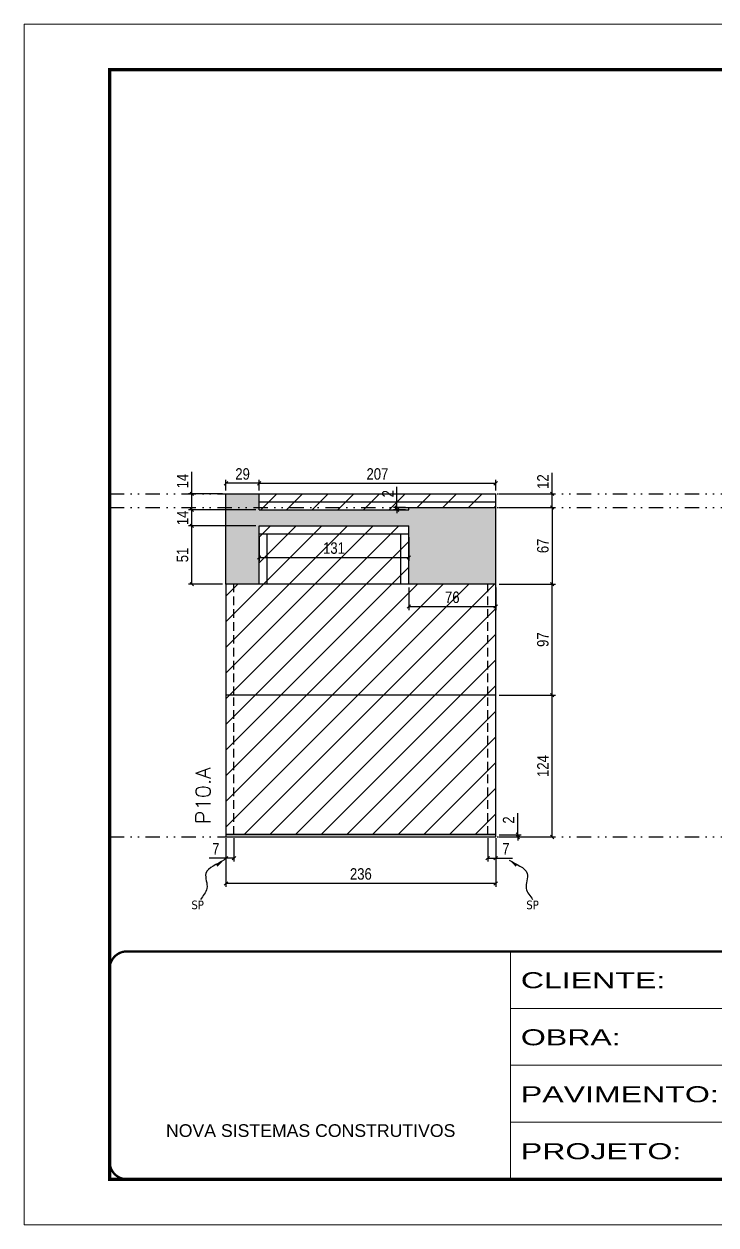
# Model space of a CAD drawing. Extents: x 14400 to 20667, y -21631 to 6985.
# Drawn here: x 17597 to 18202, y 4786 to 5836 of the extents above; entities that cross this region are included whole.
import ezdxf

# ---------------------------------------------------------------- set-up
doc = ezdxf.new("R2010")
doc.units = 0
for name, pattern in [('CONTINUO', [0]), ('DASHED', [0.75, 0.5, -0.25]), ('DIVIDE2', [0.625, 0.25, -0.125, 0, -0.125, 0, -0.125]), ('HIDDEN', [0.375, 0.25, -0.125])]:
    doc.linetypes.add(name, pattern=pattern)
for name, color, linetype in [('COTA', 241, 'Continuous'), ('Nível', 160, 'Continuous'), ('Painéis', 200, 'Continuous'), ('SARR_2.2x7', 40, 'Continuous'), ('texto', 7, 'Continuous')]:
    doc.layers.add(name, color=color, linetype=linetype)
for name, color, linetype, lineweight in [('Folhas', 255, 'Continuous', 9), ('Hachura', 251, 'Continuous', 9), ('SARRAFO DE PRESSAO', 251, 'DASHED', 9), ('Texto Seção', 7, 'Continuous', 15)]:
    doc.layers.add(name, color=color, linetype=linetype, lineweight=lineweight)
doc.styles.add('ARIAL', font='arial.ttf')
doc.styles.add('COTA TECNICA', font='techl___.ttf', dxfattribs={"height": 10})
doc.styles.add('COTA TECNICA-50', font='techl___.ttf', dxfattribs={"height": 10})
doc.styles.add('REGUA-120', font='ROMANS.shx', dxfattribs={"height": 15})
doc.styles.get("Standard").update_dxf_attribs({"font": 'arial.ttf'})
doc.styles.add('Tecnologia', font='')
doc.styles.get('Tecnologia').set_extended_font_data('Forgotten Futurist')
doc.dimstyles.new('COTA PAINEL-50', dxfattribs={"dimtxt": 10, "dimasz": 3, "dimexe": 3, "dimexo": 3, "dimgap": 3, "dimtad": 1, "dimdec": 1, "dimzin": 12, "dimdsep": 46, "dimtxsty": 'COTA TECNICA-50', "dimblk1": 'OBLIQUE', "dimblk2": 'OBLIQUE', "dimsah": 1, "dimcen": 0.9, "dimclrd": 4, "dimclre": 4, "dimclrt": 240, "dimadec": 1, "dimazin": 3, "dimtfac": 1, "dimtdec": 1, "dimtmove": 0, "dimatfit": 3, "dimfxl": 1, "dimtolj": 1, "dimtzin": 12, "dimarcsym": 0})
doc.dimstyles.new('PAINEL', dxfattribs={"dimtxt": 10, "dimasz": 3, "dimexe": 3, "dimexo": 3, "dimgap": 3, "dimtad": 1, "dimdec": 1, "dimzin": 12, "dimdsep": 46, "dimtxsty": 'COTA TECNICA', "dimblk1": 'OBLIQUE', "dimblk2": 'OBLIQUE', "dimsah": 1, "dimcen": 0.9, "dimclrd": 4, "dimclre": 4, "dimclrt": 240, "dimadec": 1, "dimazin": 3, "dimtfac": 1, "dimtdec": 1, "dimtmove": 0, "dimatfit": 3, "dimfxl": 1, "dimtolj": 1, "dimtzin": 12, "dimarcsym": 0})
doc.dimstyles.get("Standard").update_dxf_attribs({"dimtxt": 0.18, "dimasz": 0.18, "dimexe": 0.18, "dimexo": 0.0625, "dimgap": 0.09, "dimtad": 0, "dimtih": 1, "dimtoh": 1, "dimdec": 4, "dimzin": 0, "dimdsep": 46, "dimtxsty": 'Standard', "dimcen": 0.09, "dimadec": 0, "dimazin": 0, "dimtfac": 1, "dimtdec": 4, "dimtofl": 0, "dimtmove": 0, "dimatfit": 3, "dimfxl": 1, "dimtolj": 1, "dimtzin": 0, "dimarcsym": 0})

# ---------------------------------------------------------------- blocks, each defined once
blk = doc.blocks.new('9999999999')
at = {"color": 30, "linetype": 'CONTINUO'}
for p, q in [((98564.6, 34230.2), (98564.6, 34429.4)), ((98564.6, 34379.6), (99584, 34379.6)), ((98564.6, 34329.8), (99488, 34329.8)), ((98564.6, 34280), (99488, 34280))]:
    blk.add_line(p, q, dxfattribs=at)
at = {"color": 30, "linetype": 'CONTINUO', "const_width": 2}
blk.add_lwpolyline([(99584, 34230.2), (99584, 34414.4, 0.414214), (99569, 34429.4), (98229, 34429.4, 0.414214), (98214, 34414.4), (98214, 34245.2, 0.414214), (98229, 34230.2), (99584, 34230.2)], format="xyb", dxfattribs=at)
at = {"layer": 'Folhas'}
blk.add_lwpolyline([(98139, 34190.2), (99624, 34190.2), (99624, 35240.2), (98139, 35240.2)], close=True, dxfattribs=at)
at = {"layer": 'Folhas', "color": 30, "const_width": 3}
blk.add_lwpolyline([(98214, 34230.2), (99584, 34230.2), (99584, 35200.2), (98214, 35200.2)], close=True, dxfattribs=at)
at = {"color": 7, "linetype": 'Continuous', "ltscale": 5, "style": 'ARIAL'}
blk.add_text('NOVA SISTEMAS CONSTRUTIVOS', height=11.059, dxfattribs=at).set_placement((98263.2, 34267.2))
at = {"layer": 'Folhas', "color": 7, "style": 'Tecnologia', "width": 1.5}
for s, p in [('CLIENTE:', (98573.7, 34397.2)), ('OBRA:', (98573.7, 34347.3)), ('PAVIMENTO:', (98573.7, 34297.5)), ('PROJETO:', (98573.7, 34247.7))]:
    blk.add_text(s, height=14, dxfattribs=at).set_placement(p)
blk = doc.blocks.new('_Oblique')
at = {"color": 0, "linetype": 'ByBlock', "lineweight": -2}
blk.add_line((-0.5, -0.5), (0.5, 0.5), dxfattribs=at)
blk = doc.blocks.new('*D1039')
at = {"layer": 'COTA', "color": 4, "lineweight": -2, "transparency": 16777216}
for p, q in [((17773.7, 5124.4), (17773.7, 5081.8)), ((18009.7, 5124.4), (18009.7, 5081.8)), ((18009.7, 5084.8), (17773.7, 5084.8))]:
    blk.add_line(p, q, dxfattribs=at)
at = {"layer": 'Defpoints', "color": 0, "transparency": 16777216}
for p in [(17773.7, 5127.4), (18009.7, 5127.4), (17773.7, 5084.8)]:
    blk.add_point(p, dxfattribs=at)
at = {"layer": 'COTA', "color": 4, "lineweight": -2, "transparency": 16777216, "xscale": 3, "yscale": 3, "zscale": 3, "rotation": 180}
blk.add_blockref('_Oblique', (17773.7, 5084.8), dxfattribs=at)
at = {"layer": 'COTA', "color": 4, "lineweight": -2, "transparency": 16777216, "xscale": 3, "yscale": 3, "zscale": 3}
blk.add_blockref('_Oblique', (18009.7, 5084.8), dxfattribs=at)
at = {"layer": 'COTA', "color": 240, "transparency": 16777216, "insert": (17891.7, 5093), "char_height": 10, "attachment_point": 5, "style": 'COTA TECNICA'}
blk.add_mtext('\\A1;236', dxfattribs=at)
blk = doc.blocks.new('*D1040')
at = {"layer": 'COTA', "color": 4, "lineweight": -2, "transparency": 16777216}
for p, q in [((18002.7, 5124.4), (18002.7, 5103.9)), ((18009.7, 5122.4), (18009.7, 5103.9)), ((18002.7, 5106.9), (18009.7, 5106.9)), ((18009.7, 5106.9), (18024.4, 5106.9))]:
    blk.add_line(p, q, dxfattribs=at)
at = {"layer": 'Defpoints', "color": 0, "transparency": 16777216}
for p in [(18002.7, 5127.4), (18009.7, 5125.4), (18009.7, 5106.9)]:
    blk.add_point(p, dxfattribs=at)
at = {"layer": 'COTA', "color": 4, "lineweight": -2, "transparency": 16777216, "xscale": 3, "yscale": 3, "zscale": 3, "rotation": 180}
blk.add_blockref('_Oblique', (18002.7, 5106.9), dxfattribs=at)
at = {"layer": 'COTA', "color": 4, "lineweight": -2, "transparency": 16777216, "xscale": 3, "yscale": 3, "zscale": 3}
blk.add_blockref('_Oblique', (18009.7, 5106.9), dxfattribs=at)
at = {"layer": 'COTA', "color": 240, "transparency": 16777216, "insert": (18018.6, 5115), "char_height": 10, "attachment_point": 5, "style": 'COTA TECNICA-50'}
blk.add_mtext('\\A1;7', dxfattribs=at)
blk = doc.blocks.new('*D1041')
at = {"layer": 'COTA', "color": 4, "lineweight": -2, "transparency": 16777216}
for p, q in [((17780.7, 5124.4), (17780.7, 5103.9)), ((17773.7, 5122.4), (17773.7, 5103.9)), ((17773.7, 5106.9), (17759, 5106.9)), ((17780.7, 5106.9), (17773.7, 5106.9))]:
    blk.add_line(p, q, dxfattribs=at)
at = {"layer": 'Defpoints', "color": 0, "transparency": 16777216}
for p in [(17773.7, 5125.4), (17780.7, 5127.4), (17773.7, 5106.9)]:
    blk.add_point(p, dxfattribs=at)
at = {"layer": 'COTA', "color": 4, "lineweight": -2, "transparency": 16777216, "xscale": 3, "yscale": 3, "zscale": 3, "rotation": 180}
blk.add_blockref('_Oblique', (17773.7, 5106.9), dxfattribs=at)
at = {"layer": 'COTA', "color": 4, "lineweight": -2, "transparency": 16777216, "xscale": 3, "yscale": 3, "zscale": 3}
blk.add_blockref('_Oblique', (17780.7, 5106.9), dxfattribs=at)
at = {"layer": 'COTA', "color": 240, "transparency": 16777216, "insert": (17764.8, 5115), "char_height": 10, "attachment_point": 5, "style": 'COTA TECNICA-50'}
blk.add_mtext('\\A1;7', dxfattribs=at)
blk = doc.blocks.new('*D1049')
at = {"layer": 'COTA', "color": 4, "linetype": 'ByBlock', "lineweight": -2, "transparency": 16777216}
for p, q in [((18012.7, 5249.4), (18062.1, 5249.4)), ((18059.1, 5125.4), (18059.1, 5249.4)), ((18012.7, 5125.4), (18062.1, 5125.4))]:
    blk.add_line(p, q, dxfattribs=at)
at = {"layer": 'Defpoints', "color": 0, "linetype": 'ByBlock', "transparency": 16777216}
for p in [(18009.7, 5249.4), (18059.1, 5249.4), (18009.7, 5125.4)]:
    blk.add_point(p, dxfattribs=at)
at = {"layer": 'COTA', "color": 4, "linetype": 'ByBlock', "lineweight": -2, "transparency": 16777216, "xscale": 3, "yscale": 3, "zscale": 3}
for p, rotation in [((18059.1, 5249.4), 90), ((18059.1, 5125.4), 270)]:
    blk.add_blockref('_Oblique', p, dxfattribs=dict(at, rotation=rotation))
at = {"layer": 'COTA', "color": 240, "linetype": 'ByBlock', "transparency": 16777216, "insert": (18051, 5187.4), "char_height": 10, "attachment_point": 5, "rotation": 90, "style": 'COTA TECNICA'}
blk.add_mtext('\\A1;124', dxfattribs=at)
blk = doc.blocks.new('*D1042')
at = {"layer": 'COTA', "color": 4, "lineweight": -2, "transparency": 16777216}
for p, q in [((18029, 5127.4), (18029, 5146.2)), ((18012.7, 5127.4), (18032, 5127.4)), ((18012.7, 5125.4), (18032, 5125.4)), ((18029, 5125.4), (18029, 5127.4)), ((18029, 5125.4), (18029, 5122.4))]:
    blk.add_line(p, q, dxfattribs=at)
at = {"layer": 'Defpoints', "color": 0, "transparency": 16777216}
for p in [(18009.7, 5127.4), (18009.7, 5125.4), (18029, 5125.4)]:
    blk.add_point(p, dxfattribs=at)
at = {"layer": 'COTA', "color": 4, "lineweight": -2, "transparency": 16777216, "xscale": 3, "yscale": 3, "zscale": 3}
for p, rotation in [((18029, 5127.4), 270), ((18029, 5125.4), 90)]:
    blk.add_blockref('_Oblique', p, dxfattribs=dict(at, rotation=rotation))
at = {"layer": 'COTA', "color": 240, "transparency": 16777216, "insert": (18021, 5140.2), "char_height": 10, "attachment_point": 5, "rotation": 90, "style": 'COTA TECNICA-50'}
blk.add_mtext('\\A1;2', dxfattribs=at)
blk = doc.blocks.new('*D1050')
at = {"layer": 'COTA', "color": 4, "linetype": 'ByBlock', "lineweight": -2, "transparency": 16777216}
for p, q in [((18012.7, 5249.4), (18062.1, 5249.4)), ((18059.1, 5125.4), (18059.1, 5249.4)), ((18012.7, 5125.4), (18062.1, 5125.4))]:
    blk.add_line(p, q, dxfattribs=at)
at = {"layer": 'Defpoints', "color": 0, "linetype": 'ByBlock', "transparency": 16777216}
for p in [(18009.7, 5249.4), (18059.1, 5249.4), (18009.7, 5125.4)]:
    blk.add_point(p, dxfattribs=at)
at = {"layer": 'COTA', "color": 4, "linetype": 'ByBlock', "lineweight": -2, "transparency": 16777216, "xscale": 3, "yscale": 3, "zscale": 3}
for p, rotation in [((18059.1, 5249.4), 90), ((18059.1, 5125.4), 270)]:
    blk.add_blockref('_Oblique', p, dxfattribs=dict(at, rotation=rotation))
at = {"layer": 'COTA', "color": 240, "linetype": 'ByBlock', "transparency": 16777216, "insert": (18051, 5187.4), "char_height": 10, "attachment_point": 5, "rotation": 90, "style": 'COTA TECNICA'}
blk.add_mtext('\\A1;124', dxfattribs=at)
blk = doc.blocks.new('*D1051')
at = {"layer": 'COTA', "color": 4, "lineweight": -2, "transparency": 16777216}
for p, q in [((18012.7, 5346.4), (18062.1, 5346.4)), ((18059.1, 5249.4), (18059.1, 5346.4)), ((18012.7, 5249.4), (18062.1, 5249.4))]:
    blk.add_line(p, q, dxfattribs=at)
at = {"layer": 'Defpoints', "color": 0, "transparency": 16777216}
for p in [(18009.7, 5346.4), (18059.1, 5346.4), (18009.7, 5249.4)]:
    blk.add_point(p, dxfattribs=at)
at = {"layer": 'COTA', "color": 4, "lineweight": -2, "transparency": 16777216, "xscale": 3, "yscale": 3, "zscale": 3}
for p, rotation in [((18059.1, 5346.4), 90), ((18059.1, 5249.4), 270)]:
    blk.add_blockref('_Oblique', p, dxfattribs=dict(at, rotation=rotation))
at = {"layer": 'COTA', "color": 240, "transparency": 16777216, "insert": (18051, 5297.9), "char_height": 10, "attachment_point": 5, "rotation": 90, "style": 'COTA TECNICA'}
blk.add_mtext('\\A1;97', dxfattribs=at)
blk = doc.blocks.new('*D1052')
at = {"layer": 'COTA', "color": 4, "lineweight": -2, "transparency": 16777216}
for p, q in [((17773.7, 5428.4), (17773.7, 5437.6)), ((17802.7, 5434.6), (17773.7, 5434.6)), ((17802.7, 5428.4), (17802.7, 5437.6))]:
    blk.add_line(p, q, dxfattribs=at)
at = {"layer": 'Defpoints', "color": 0, "transparency": 16777216}
for p in [(17773.7, 5434.6), (17773.7, 5425.4), (17802.7, 5425.4)]:
    blk.add_point(p, dxfattribs=at)
at = {"layer": 'COTA', "color": 4, "lineweight": -2, "transparency": 16777216, "xscale": 3, "yscale": 3, "zscale": 3, "rotation": 180}
blk.add_blockref('_Oblique', (17773.7, 5434.6), dxfattribs=at)
at = {"layer": 'COTA', "color": 4, "lineweight": -2, "transparency": 16777216, "xscale": 3, "yscale": 3, "zscale": 3}
blk.add_blockref('_Oblique', (17802.7, 5434.6), dxfattribs=at)
at = {"layer": 'COTA', "color": 240, "transparency": 16777216, "insert": (17788.2, 5442.7), "char_height": 10, "attachment_point": 5, "style": 'COTA TECNICA'}
blk.add_mtext('\\A1;29', dxfattribs=at)
blk = doc.blocks.new('*D1053')
at = {"layer": 'COTA', "color": 4, "lineweight": -2, "transparency": 16777216}
for p, q in [((17802.7, 5428.4), (17802.7, 5437.6)), ((17802.7, 5434.6), (18009.7, 5434.6)), ((18009.7, 5428.4), (18009.7, 5437.6))]:
    blk.add_line(p, q, dxfattribs=at)
at = {"layer": 'Defpoints', "color": 0, "transparency": 16777216}
for p in [(18009.7, 5434.6), (17802.7, 5425.4), (18009.7, 5425.4)]:
    blk.add_point(p, dxfattribs=at)
at = {"layer": 'COTA', "color": 4, "lineweight": -2, "transparency": 16777216, "xscale": 3, "yscale": 3, "zscale": 3, "rotation": 180}
blk.add_blockref('_Oblique', (17802.7, 5434.6), dxfattribs=at)
at = {"layer": 'COTA', "color": 4, "lineweight": -2, "transparency": 16777216, "xscale": 3, "yscale": 3, "zscale": 3}
blk.add_blockref('_Oblique', (18009.7, 5434.6), dxfattribs=at)
at = {"layer": 'COTA', "color": 240, "transparency": 16777216, "insert": (17906.2, 5442.7), "char_height": 10, "attachment_point": 5, "style": 'COTA TECNICA'}
blk.add_mtext('\\A1;207', dxfattribs=at)
blk = doc.blocks.new('*D1054')
at = {"layer": 'COTA', "color": 4, "lineweight": -2, "transparency": 16777216}
for p, q in [((18059.1, 5425.4), (18059.1, 5443.7)), ((18012.7, 5425.4), (18062.1, 5425.4)), ((18059.1, 5413.4), (18059.1, 5425.4)), ((18012.7, 5413.4), (18062.1, 5413.4))]:
    blk.add_line(p, q, dxfattribs=at)
at = {"layer": 'Defpoints', "color": 0, "transparency": 16777216}
for p in [(18009.7, 5425.4), (18059.1, 5425.4), (18009.7, 5413.4)]:
    blk.add_point(p, dxfattribs=at)
at = {"layer": 'COTA', "color": 4, "lineweight": -2, "transparency": 16777216, "xscale": 3, "yscale": 3, "zscale": 3}
for p, rotation in [((18059.1, 5425.4), 90), ((18059.1, 5413.4), 270)]:
    blk.add_blockref('_Oblique', p, dxfattribs=dict(at, rotation=rotation))
at = {"layer": 'COTA', "color": 240, "transparency": 16777216, "insert": (18051, 5436.1), "char_height": 10, "attachment_point": 5, "rotation": 90, "style": 'COTA TECNICA'}
blk.add_mtext('\\A1;12', dxfattribs=at)
blk = doc.blocks.new('*D1055')
at = {"layer": 'COTA', "color": 4, "lineweight": -2, "transparency": 16777216}
for p, q in [((17923.3, 5413.4), (17923.3, 5431.5)), ((17930.7, 5413.4), (17920.3, 5413.4)), ((17930.7, 5411.4), (17920.3, 5411.4)), ((17923.3, 5411.4), (17923.3, 5413.4)), ((17923.3, 5411.4), (17923.3, 5408.4))]:
    blk.add_line(p, q, dxfattribs=at)
at = {"layer": 'Defpoints', "color": 0, "transparency": 16777216}
for p in [(17923.3, 5413.4), (17933.7, 5413.4), (17933.7, 5411.4)]:
    blk.add_point(p, dxfattribs=at)
at = {"layer": 'COTA', "color": 4, "lineweight": -2, "transparency": 16777216, "xscale": 3, "yscale": 3, "zscale": 3}
for p, rotation in [((17923.3, 5413.4), 270), ((17923.3, 5411.4), 90)]:
    blk.add_blockref('_Oblique', p, dxfattribs=dict(at, rotation=rotation))
at = {"layer": 'COTA', "color": 240, "transparency": 16777216, "insert": (17915.3, 5425.5), "char_height": 10, "attachment_point": 5, "rotation": 90, "style": 'COTA TECNICA'}
blk.add_mtext('\\A1;2', dxfattribs=at)
blk = doc.blocks.new('*D1059')
at = {"layer": 'COTA', "color": 4, "lineweight": -2, "transparency": 16777216}
for p, q in [((17799.7, 5397.4), (17740.8, 5397.4)), ((17743.8, 5346.4), (17743.8, 5397.4)), ((17770.7, 5346.4), (17740.8, 5346.4))]:
    blk.add_line(p, q, dxfattribs=at)
at = {"layer": 'Defpoints', "color": 0, "transparency": 16777216}
for p in [(17743.8, 5397.4), (17802.7, 5397.4), (17773.7, 5346.4)]:
    blk.add_point(p, dxfattribs=at)
at = {"layer": 'COTA', "color": 4, "lineweight": -2, "transparency": 16777216, "xscale": 3, "yscale": 3, "zscale": 3}
for p, rotation in [((17743.8, 5397.4), 90), ((17743.8, 5346.4), 270)]:
    blk.add_blockref('_Oblique', p, dxfattribs=dict(at, rotation=rotation))
at = {"layer": 'COTA', "color": 240, "transparency": 16777216, "insert": (17735.7, 5371.9), "char_height": 10, "attachment_point": 5, "rotation": 90, "style": 'COTA TECNICA'}
blk.add_mtext('\\A1;51', dxfattribs=at)
blk = doc.blocks.new('*D1060')
at = {"layer": 'COTA', "color": 4, "lineweight": -2, "transparency": 16777216}
for p, q in [((17799.7, 5411.4), (17740.8, 5411.4)), ((17743.8, 5397.4), (17743.8, 5411.4)), ((17799.7, 5397.4), (17740.8, 5397.4))]:
    blk.add_line(p, q, dxfattribs=at)
at = {"layer": 'Defpoints', "color": 0, "transparency": 16777216}
for p in [(17743.8, 5411.4), (17802.7, 5411.4), (17802.7, 5397.4)]:
    blk.add_point(p, dxfattribs=at)
at = {"layer": 'COTA', "color": 4, "lineweight": -2, "transparency": 16777216, "xscale": 3, "yscale": 3, "zscale": 3}
for p, rotation in [((17743.8, 5411.4), 90), ((17743.8, 5397.4), 270)]:
    blk.add_blockref('_Oblique', p, dxfattribs=dict(at, rotation=rotation))
at = {"layer": 'COTA', "color": 240, "transparency": 16777216, "insert": (17735.7, 5404.4), "char_height": 10, "attachment_point": 5, "rotation": 90, "style": 'COTA TECNICA'}
blk.add_mtext('\\A1;14', dxfattribs=at)
blk = doc.blocks.new('*D1061')
at = {"layer": 'COTA', "color": 4, "lineweight": -2, "transparency": 16777216}
for p, q in [((17743.8, 5425.4), (17743.8, 5444.6)), ((17770.7, 5425.4), (17740.8, 5425.4)), ((17743.8, 5411.4), (17743.8, 5425.4)), ((17799.7, 5411.4), (17740.8, 5411.4))]:
    blk.add_line(p, q, dxfattribs=at)
at = {"layer": 'Defpoints', "color": 0, "transparency": 16777216}
for p in [(17743.8, 5425.4), (17773.7, 5425.4), (17802.7, 5411.4)]:
    blk.add_point(p, dxfattribs=at)
at = {"layer": 'COTA', "color": 4, "lineweight": -2, "transparency": 16777216, "xscale": 3, "yscale": 3, "zscale": 3}
for p, rotation in [((17743.8, 5425.4), 90), ((17743.8, 5411.4), 270)]:
    blk.add_blockref('_Oblique', p, dxfattribs=dict(at, rotation=rotation))
at = {"layer": 'COTA', "color": 240, "transparency": 16777216, "insert": (17735.7, 5436.5), "char_height": 10, "attachment_point": 5, "rotation": 90, "style": 'COTA TECNICA'}
blk.add_mtext('\\A1;14', dxfattribs=at)
blk = doc.blocks.new('*D1062')
at = {"layer": 'COTA', "color": 4, "lineweight": -2, "transparency": 16777216}
for p, q in [((18012.7, 5413.4), (18062.1, 5413.4)), ((18059.1, 5413.4), (18059.1, 5346.4)), ((18012.7, 5346.4), (18062.1, 5346.4))]:
    blk.add_line(p, q, dxfattribs=at)
at = {"layer": 'Defpoints', "color": 0, "transparency": 16777216}
for p in [(18009.7, 5413.4), (18009.7, 5346.4), (18059.1, 5346.4)]:
    blk.add_point(p, dxfattribs=at)
at = {"layer": 'COTA', "color": 4, "lineweight": -2, "transparency": 16777216, "xscale": 3, "yscale": 3, "zscale": 3}
for p, rotation in [((18059.1, 5413.4), 90), ((18059.1, 5346.4), 270)]:
    blk.add_blockref('_Oblique', p, dxfattribs=dict(at, rotation=rotation))
at = {"layer": 'COTA', "color": 240, "transparency": 16777216, "insert": (18051, 5379.9), "char_height": 10, "attachment_point": 5, "rotation": 90, "style": 'COTA TECNICA'}
blk.add_mtext('\\A1;67', dxfattribs=at)
blk = doc.blocks.new('*D1073')
at = {"layer": 'COTA', "color": 4, "lineweight": -2, "transparency": 16777216}
for p, q in [((17802.7, 5387.4), (17802.7, 5366.7)), ((17933.7, 5387.4), (17933.7, 5366.7)), ((17802.7, 5369.7), (17933.7, 5369.7))]:
    blk.add_line(p, q, dxfattribs=at)
at = {"layer": 'Defpoints', "color": 0, "transparency": 16777216}
for p in [(17802.7, 5390.4), (17933.7, 5390.4), (17933.7, 5369.7)]:
    blk.add_point(p, dxfattribs=at)
at = {"layer": 'COTA', "color": 4, "lineweight": -2, "transparency": 16777216, "xscale": 3, "yscale": 3, "zscale": 3, "rotation": 180}
blk.add_blockref('_Oblique', (17802.7, 5369.7), dxfattribs=at)
at = {"layer": 'COTA', "color": 4, "lineweight": -2, "transparency": 16777216, "xscale": 3, "yscale": 3, "zscale": 3}
blk.add_blockref('_Oblique', (17933.7, 5369.7), dxfattribs=at)
at = {"layer": 'COTA', "color": 240, "transparency": 16777216, "insert": (17868.2, 5377.9), "char_height": 10, "attachment_point": 5, "style": 'COTA TECNICA'}
blk.add_mtext('\\A1;131', dxfattribs=at)
blk = doc.blocks.new('*D2010')
at = {"layer": 'COTA', "color": 4, "lineweight": -2, "transparency": 16777216}
for p, q in [((17933.7, 5343.4), (17933.7, 5323.8)), ((18009.7, 5343.4), (18009.7, 5323.8)), ((17933.7, 5326.8), (18009.7, 5326.8))]:
    blk.add_line(p, q, dxfattribs=at)
at = {"layer": 'Defpoints', "color": 0, "transparency": 16777216}
for p in [(17933.7, 5346.4), (18009.7, 5346.4), (18009.7, 5326.8)]:
    blk.add_point(p, dxfattribs=at)
at = {"layer": 'COTA', "color": 4, "lineweight": -2, "transparency": 16777216, "xscale": 3, "yscale": 3, "zscale": 3, "rotation": 180}
blk.add_blockref('_Oblique', (17933.7, 5326.8), dxfattribs=at)
at = {"layer": 'COTA', "color": 4, "lineweight": -2, "transparency": 16777216, "xscale": 3, "yscale": 3, "zscale": 3}
blk.add_blockref('_Oblique', (18009.7, 5326.8), dxfattribs=at)
at = {"layer": 'COTA', "color": 240, "transparency": 16777216, "insert": (17971.7, 5334.9), "char_height": 10, "attachment_point": 5, "style": 'COTA TECNICA'}
blk.add_mtext('\\A1;76', dxfattribs=at)

msp = doc.modelspace()

# ---------------------------------------------------------------- hatches: boundary and pattern name
at = {"layer": 'COTA'}
h = msp.add_hatch(dxfattribs=at)
h.set_pattern_fill('AR-CONC', color=256, scale=0.03)
h.paths.add_polyline_path([(18009.71, 5413.44), (17933.71, 5413.44), (17933.71, 5411.44), (17802.71, 5411.44), (17802.71, 5413.44), (17773.71, 5413.44), (17773.71, 5346.44), (17802.71, 5346.44), (17802.71, 5397.44), (17933.71, 5397.44), (17933.71, 5346.44), (18009.71, 5346.44)])
h.paths.add_polyline_path([(17802.71, 5425.44), (17773.71, 5425.44), (17773.71, 5413.44), (17802.71, 5413.44)])
at = {"layer": 'Hachura', "linetype": 'ByBlock'}
h = msp.add_hatch(dxfattribs=at)
h.set_pattern_fill('ANSI31', color=256, scale=5)
h.paths.add_polyline_path([(18009.71, 5425.44), (17802.71, 5425.44), (17802.71, 5411.44), (17933.71, 5411.44), (17933.71, 5413.44), (18009.71, 5413.44)])
h.paths.add_polyline_path([(17933.71, 5397.44), (17802.71, 5397.44), (17802.71, 5346.44), (17933.71, 5346.44)])
h.paths.add_polyline_path([(18009.71, 5346.44), (17773.71, 5346.44), (17773.71, 5249.44), (18009.71, 5249.44)])
h.paths.add_polyline_path([(18009.71, 5249.44), (17773.71, 5249.44), (17773.71, 5127.44), (18009.71, 5127.44)])
h.paths.add_polyline_path([(18468.29, 5249.44), (18232.29, 5249.44), (18232.29, 5127.44), (18468.29, 5127.44)])
h.paths.add_polyline_path([(18468.29, 5346.44), (18232.29, 5346.44), (18232.29, 5249.44), (18468.29, 5249.44)])
h.paths.add_polyline_path([(18439.29, 5395.44), (18346.79, 5395.44), (18346.79, 5346.44), (18439.29, 5346.44)])
h.paths.add_polyline_path([(18439.29, 5425.44), (18232.29, 5425.44), (18232.29, 5411.44), (18439.29, 5411.44)])
h.paths.add_polyline_path([(18679.15, 5346.44), (18660.15, 5346.44), (18660.15, 5127.44), (18679.15, 5127.44)])
h.paths.add_polyline_path([(18885.12, 5346.44), (18866.12, 5346.44), (18866.12, 5127.44), (18885.12, 5127.44)])
h.paths.add_polyline_path([(18885.12, 5425.44), (18866.12, 5425.44), (18866.12, 5413.44), (18885.12, 5413.44)])

# ---------------------------------------------------------------- linework, layer by layer
at = {"layer": 'COTA'}
for p, q in [((17773.71, 5346.44), (17773.71, 5425.44)), ((17773.71, 5425.44), (17802.71, 5425.44)), ((18009.71, 5346.44), (18009.71, 5413.44))]:
    msp.add_line(p, q, dxfattribs=at)
at = {"layer": 'Nível', "color": 4, "linetype": 'DIVIDE2', "ltscale": 50}
for p, q in [((17671.97, 5425.44), (19041.97, 5425.44)), ((17671.97, 5413.44), (19041.97, 5413.44)), ((17671.97, 5125.44), (19041.97, 5125.44)), ((17671.97, 5125.44), (19041.97, 5125.44))]:
    msp.add_line(p, q, dxfattribs=at)
at = {"layer": 'Painéis'}
for p, q in [((17802.71, 5425.44), (18009.71, 5425.44)), ((17802.71, 5411.44), (17802.71, 5425.44)), ((18009.71, 5413.44), (18009.71, 5425.44)), ((17802.71, 5411.44), (17933.71, 5411.44)), ((17933.71, 5411.44), (17933.71, 5413.44)), ((17933.71, 5413.44), (18009.71, 5413.44)), ((17802.71, 5397.44), (17933.71, 5397.44)), ((17802.71, 5346.44), (17802.71, 5397.44)), ((17933.71, 5346.44), (17933.71, 5397.44)), ((17773.71, 5346.44), (17773.71, 5127.44)), ((18009.71, 5346.44), (17773.71, 5346.44)), ((18009.71, 5127.44), (18009.71, 5346.44)), ((18009.71, 5249.44), (17773.71, 5249.44)), ((17773.71, 5127.44), (18009.71, 5127.44))]:
    msp.add_line(p, q, dxfattribs=at)
msp.add_lwpolyline([(18009.71, 5127.44), (17773.71, 5127.44), (17773.71, 5125.44), (18009.71, 5125.44)], close=True, dxfattribs=at)
at = {"layer": 'SARR_2.2x7'}
for p, q in [((17802.71, 5418.44), (18009.71, 5418.44)), ((17802.71, 5390.44), (17933.71, 5390.44)), ((17809.71, 5346.44), (17809.71, 5390.44)), ((17926.71, 5346.44), (17926.71, 5390.44))]:
    msp.add_line(p, q, dxfattribs=at)
at = {"layer": 'SARR_2.2x7', "linetype": 'HIDDEN', "ltscale": 30}
for p, q in [((17780.71, 5249.44), (17780.71, 5346.44)), ((17780.71, 5346.44), (17780.71, 5346.44)), ((18002.71, 5249.44), (18002.71, 5346.44)), ((17780.71, 5127.44), (17780.71, 5249.44)), ((18002.71, 5127.44), (18002.71, 5249.44))]:
    msp.add_line(p, q, dxfattribs=at)

# ---------------------------------------------------------------- block references
at = {"layer": 'SARRAFO DE PRESSAO', "color": 6, "linetype": 'ByBlock'}
msp.add_blockref('9999999999', (-80542.01, -29404.05), dxfattribs=at)

# ---------------------------------------------------------------- texts
at = {"layer": 'texto', "color": 0, "char_height": 7.5, "attachment_point": 5}
for insert in [(17748.93, 5065.94), (18041.96, 5065.94)]:
    msp.add_mtext('{\\fTahoma|b0|i0|c0|p34;\\C4;SP}', dxfattribs=dict(at, insert=insert))
at = {"layer": 'Texto Seção', "insert": (17760.24, 5136.69), "char_height": 13, "width": 285.3299, "attachment_point": 7, "rotation": 90, "style": 'REGUA-120'}
msp.add_mtext('\\pt26;P10.A', dxfattribs=at)

# ---------------------------------------------------------------- dimensions: what is measured, and where the dimension line sits
at = {"layer": 'COTA'}
for base, p1, p2, angle, dimstyle, picture, middle in [((17743.78, 5425.44), (17802.71, 5411.44), (17773.71, 5425.44), 90, 'PAINEL', '*D1061', (17735.71, 5436.49)), ((18059.08, 5425.44), (18009.71, 5413.44), (18009.71, 5425.44), 90, 'PAINEL', '*D1054', (18051.02, 5436.09)), ((17923.31, 5413.44), (17933.71, 5411.44), (17933.71, 5413.44), 90, 'PAINEL', '*D1055', (17915.31, 5425.49)), ((18059.08, 5346.44), (18009.71, 5413.44), (18009.71, 5346.44), 90, 'PAINEL', '*D1062', (18050.97, 5379.94)), ((17743.78, 5397.44), (17773.71, 5346.44), (17802.71, 5397.44), 90, 'PAINEL', '*D1059', (17735.67, 5371.94)), ((18059.08, 5346.44), (18009.71, 5249.44), (18009.71, 5346.44), 90, 'PAINEL', '*D1051', (18050.97, 5297.94)), ((17773.71, 5106.93), (17780.71, 5127.44), (17773.71, 5125.44), 180, 'COTA PAINEL-50', '*D1041', (17764.84, 5115))]:
    dim = msp.add_linear_dim(base=base, p1=p1, p2=p2, angle=angle, dimstyle=dimstyle, dxfattribs=at)
    dim.commit()
    dim.dimension.update_dxf_attribs({"geometry": picture, "text_midpoint": middle})
for base, p1, p2, dimstyle, picture, middle in [((17773.71, 5434.62), (17802.71, 5425.44), (17773.71, 5425.44), 'PAINEL', '*D1052', (17788.21, 5442.71)), ((18009.71, 5434.62), (17802.71, 5425.44), (18009.71, 5425.44), 'PAINEL', '*D1053', (17906.21, 5442.72)), ((17933.71, 5369.71), (17802.71, 5390.44), (17933.71, 5390.44), 'PAINEL', '*D1073', (17868.21, 5377.93)), ((18009.71, 5326.77), (17933.71, 5346.44), (18009.71, 5346.44), 'PAINEL', '*D2010', (17971.71, 5334.87)), ((18009.71, 5106.93), (18002.71, 5127.44), (18009.71, 5125.44), 'COTA PAINEL-50', '*D1040', (18018.57, 5115))]:
    dim = msp.add_linear_dim(base=base, p1=p1, p2=p2, dimstyle=dimstyle, dxfattribs=at)
    dim.commit()
    dim.dimension.update_dxf_attribs({"geometry": picture, "text_midpoint": middle})
dim = msp.add_linear_dim(base=(17743.78, 5411.44), p1=(17802.71, 5397.44), p2=(17802.71, 5411.44), angle=90, dimstyle='PAINEL', override={"dimtmove": 1}, dxfattribs=at)
dim.commit()
dim.dimension.update_dxf_attribs({"geometry": '*D1060', "text_midpoint": (17743.78, 5404.44), "dimtype": 160})
at = {"layer": 'COTA', "linetype": 'ByBlock'}
for picture in ['*D1049', '*D1050']:
    dim = msp.add_aligned_dim(p1=(18009.71, 5125.44), p2=(18009.71, 5249.44), distance=-49.37, dimstyle='PAINEL', dxfattribs=at)
    dim.commit()
    dim.dimension.update_dxf_attribs({"geometry": picture, "text_midpoint": (18051, 5187.44)})
at = {"layer": 'COTA'}
dim = msp.add_linear_dim(base=(18028.97, 5125.44), p1=(18009.71, 5127.44), p2=(18009.71, 5125.44), angle=90, dimstyle='COTA PAINEL-50', dxfattribs=at)
dim.commit()
dim.dimension.update_dxf_attribs({"geometry": '*D1042', "text_midpoint": (18028.97, 5140.18), "dimtype": 160})
dim = msp.add_linear_dim(base=(17773.71, 5084.76), p1=(18009.71, 5127.44), p2=(17773.71, 5127.44), angle=180, dimstyle='PAINEL', override={"dimarcsym": 2}, dxfattribs=at)
dim.commit()
dim.dimension.update_dxf_attribs({"geometry": '*D1039', "text_midpoint": (17891.71, 5092.98)})

# ---------------------------------------------------------------- leaders
at = {"layer": 'COTA', "path_type": 1}
for points in [[(17771.88, 5105.25), (17756.1, 5093.42), (17757.02, 5080.41), (17751.47, 5070.63)], [(18021.54, 5105.25), (18037.32, 5093.42), (18036.4, 5080.41), (18041.95, 5070.63)]]:
    msp.add_leader(points, dimstyle='Standard', override={"dimasz": 8}, dxfattribs=at)

doc.saveas('drawing.dxf')
